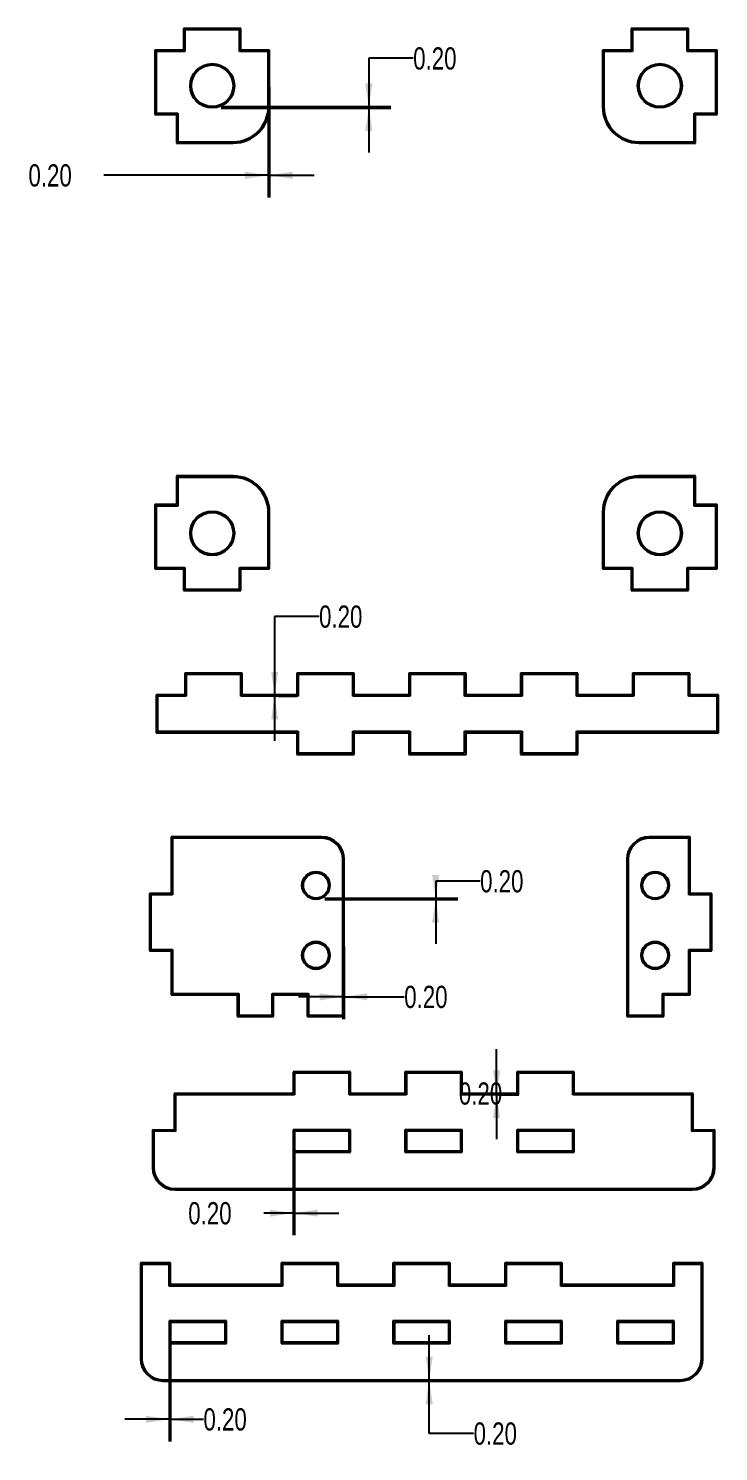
# Model space of a CAD drawing. Header units: millimetres. Extents: x 1 to 262, y 1 to 207.
# Drawn here: x 163.1 to 261.8, y 1.3 to 204.8 of the extents above; entities that cross this region are included whole.
import ezdxf

# ---------------------------------------------------------------- set-up
doc = ezdxf.new("R2010")
doc.units = ezdxf.units.MM
doc.layers.add('CUT', color=1, linetype='Continuous')
doc.layers.add('LAYER0', color=7, linetype='Continuous')
doc.styles.add('SLDTEXTSTYLE0', font='TXT', dxfattribs={"width": 0.75})
doc.dimstyles.new('SLDDIMSTYLE0', dxfattribs={"dimtxt": 3.175, "dimasz": 3.302, "dimexe": 0, "dimexo": 0.0625, "dimgap": 0.79375, "dimtad": 0, "dimtih": 1, "dimtoh": 1, "dimrnd": 1e-09, "dimzin": 4, "dimdsep": 46, "dimtxsty": 'SLDTEXTSTYLE0', "dimsah": 1, "dimcen": 0.09, "dimadec": 0, "dimazin": 1, "dimtfac": 1, "dimtmove": 0, "dimatfit": 0, "dimfxl": 1, "dimfrac": 2, "dimtolj": 1, "dimtzin": 12, "dimarcsym": 0})

# ---------------------------------------------------------------- blocks, each defined once
blk = doc.blocks.new('_D_4')
at = {"layer": 'LAYER0'}
for p, q in [((183.25, 17.06), (183.25, 2.69)), ((183.45, 17.06), (183.45, 2.69)), ((183.25, 5.87), (176.9, 5.87)), ((183.45, 5.87), (188.15, 5.87))]:
    blk.add_line(p, q, dxfattribs=at)
for points in [[(183.25, 5.87), (179.95, 6.38), (179.95, 5.36)], [(183.45, 5.87), (186.75, 5.36), (186.75, 6.38)]]:
    blk.add_solid(points, dxfattribs=at)
at = {"layer": 'LAYER0', "insert": (188.15, 7.44, 0.1), "char_height": 3.175, "attachment_point": 1, "style": 'SLDTEXTSTYLE0'}
blk.add_mtext('0.20', dxfattribs=at)
blk = doc.blocks.new('_D_5')
at = {"layer": 'LAYER0'}
for p, q in [((220.43, 11.53), (220.43, 17.88)), ((220.43, 3.85), (220.43, 11.33)), ((220.62, 11.53), (223.6, 11.53)), ((220.62, 11.33), (223.6, 11.33)), ((226.78, 3.85), (220.43, 3.85))]:
    blk.add_line(p, q, dxfattribs=at)
for points in [[(220.43, 11.53), (220.94, 14.83), (219.92, 14.83)], [(220.43, 11.33), (219.92, 8.03), (220.94, 8.03)]]:
    blk.add_solid(points, dxfattribs=at)
at = {"layer": 'LAYER0', "insert": (226.78, 5.42, 0.1), "char_height": 3.175, "attachment_point": 1, "style": 'SLDTEXTSTYLE0'}
blk.add_mtext('0.20', dxfattribs=at)
blk = doc.blocks.new('_D_6')
at = {"layer": 'LAYER0'}
for p, q in [((200.97, 44.4), (200.97, 32.18)), ((201.17, 44.4), (201.17, 32.18)), ((200.97, 35.36), (196.77, 35.36)), ((201.17, 35.36), (207.52, 35.36))]:
    blk.add_line(p, q, dxfattribs=at)
for points in [[(200.97, 35.36), (197.66, 35.86), (197.66, 34.85)], [(201.17, 35.36), (204.47, 34.85), (204.47, 35.86)]]:
    blk.add_solid(points, dxfattribs=at)
at = {"layer": 'LAYER0', "insert": (185.98, 36.93, 0.1), "char_height": 3.175, "attachment_point": 1, "style": 'SLDTEXTSTYLE0'}
blk.add_mtext('0.20', dxfattribs=at)
blk = doc.blocks.new('_D_7')
at = {"layer": 'LAYER0'}
for p, q in [((230.07, 52.47), (230.07, 58.82)), ((230.07, 52.27), (230.07, 45.92)), ((230.34, 52.47), (233.24, 52.47)), ((230.34, 52.27), (233.24, 52.27))]:
    blk.add_line(p, q, dxfattribs=at)
for points in [[(230.07, 52.47), (230.57, 55.77), (229.56, 55.77)], [(230.07, 52.27), (229.56, 48.97), (230.57, 48.97)]]:
    blk.add_solid(points, dxfattribs=at)
at = {"layer": 'LAYER0', "insert": (224.67, 54.05, 0.1), "char_height": 3.175, "attachment_point": 1, "style": 'SLDTEXTSTYLE0'}
blk.add_mtext('0.20', dxfattribs=at)
blk = doc.blocks.new('_D_8')
at = {"layer": 'LAYER0'}
for p, q in [((204.68, 120.68), (198.33, 120.68)), ((198.33, 120.68), (198.33, 109.47)), ((198.33, 109.27), (198.33, 102.92)), ((198.87, 109.47), (201.51, 109.47)), ((198.87, 109.27), (201.51, 109.27))]:
    blk.add_line(p, q, dxfattribs=at)
for points in [[(198.33, 109.47), (198.84, 112.77), (197.83, 112.77)], [(198.33, 109.27), (197.83, 105.97), (198.84, 105.97)]]:
    blk.add_solid(points, dxfattribs=at)
at = {"layer": 'LAYER0', "insert": (204.68, 122.26, 0.1), "char_height": 3.175, "attachment_point": 1, "style": 'SLDTEXTSTYLE0'}
blk.add_mtext('0.20', dxfattribs=at)
blk = doc.blocks.new('_D_11')
at = {"layer": 'LAYER0'}
for p, q in [((218.14, 200.52), (211.79, 200.52)), ((211.79, 200.52), (211.79, 193.61)), ((190.68, 193.61), (214.96, 193.61)), ((190.68, 193.41), (214.96, 193.41)), ((211.79, 193.41), (211.79, 187.06))]:
    blk.add_line(p, q, dxfattribs=at)
for points in [[(211.79, 193.61), (212.3, 196.92), (211.28, 196.92)], [(211.79, 193.41), (211.28, 190.11), (212.3, 190.11)]]:
    blk.add_solid(points, dxfattribs=at)
at = {"layer": 'LAYER0', "insert": (218.14, 202.09, 0.1), "char_height": 3.175, "attachment_point": 1, "style": 'SLDTEXTSTYLE0'}
blk.add_mtext('0.20', dxfattribs=at)
blk = doc.blocks.new('_D_12')
at = {"layer": 'LAYER0'}
for p, q in [((197.41, 196.37), (197.41, 180.61)), ((197.61, 196.37), (197.61, 180.61)), ((197.41, 183.79), (173.92, 183.79)), ((197.61, 183.79), (203.96, 183.79))]:
    blk.add_line(p, q, dxfattribs=at)
for points in [[(197.41, 183.79), (194.11, 184.3), (194.11, 183.28)], [(197.61, 183.79), (200.91, 183.28), (200.91, 184.3)]]:
    blk.add_solid(points, dxfattribs=at)
at = {"layer": 'LAYER0', "insert": (163.13, 185.36, 0.1), "char_height": 3.175, "attachment_point": 1, "style": 'SLDTEXTSTYLE0'}
blk.add_mtext('0.20', dxfattribs=at)
blk = doc.blocks.new('_D_13')
at = {"layer": 'LAYER0'}
for p, q in [((208.09, 73.45), (208.09, 63.12)), ((208.29, 73.45), (208.29, 63.12)), ((208.09, 66.3), (201.74, 66.3)), ((208.29, 66.3), (216.86, 66.3))]:
    blk.add_line(p, q, dxfattribs=at)
for points in [[(208.09, 66.3), (204.79, 66.81), (204.79, 65.79)], [(208.29, 66.3), (211.59, 65.79), (211.59, 66.81)]]:
    blk.add_solid(points, dxfattribs=at)
at = {"layer": 'LAYER0', "insert": (216.86, 67.87, 0.1), "char_height": 3.175, "attachment_point": 1, "style": 'SLDTEXTSTYLE0'}
blk.add_mtext('0.20', dxfattribs=at)
blk = doc.blocks.new('_D_14')
at = {"layer": 'LAYER0'}
for p, q in [((227.71, 82.84), (221.36, 82.84)), ((221.36, 82.84), (221.36, 80.42)), ((205.51, 80.42), (224.54, 80.42)), ((205.51, 80.22), (224.54, 80.22)), ((221.36, 80.22), (221.36, 73.87))]:
    blk.add_line(p, q, dxfattribs=at)
for points in [[(221.36, 80.42), (221.87, 83.72), (220.85, 83.72)], [(221.36, 80.22), (220.85, 76.92), (221.87, 76.92)]]:
    blk.add_solid(points, dxfattribs=at)
at = {"layer": 'LAYER0', "insert": (227.71, 84.41, 0.1), "char_height": 3.175, "attachment_point": 1, "style": 'SLDTEXTSTYLE0'}
blk.add_mtext('0.20', dxfattribs=at)

msp = doc.modelspace()

# ---------------------------------------------------------------- linework, layer by layer
at = {"color": 7, "linetype": 'Continuous', "lineweight": 15}
for p, q in [((185.509, 201.489), (185.509, 204.589)), ((193.309, 204.589), (185.509, 204.589)), ((193.309, 201.489), (193.309, 204.589)), ((249.509, 201.489), (249.509, 204.589)), ((257.309, 204.589), (249.509, 204.589)), ((257.309, 204.589), (257.309, 201.489)), ((185.509, 201.489), (181.409, 201.489)), ((181.409, 201.489), (181.409, 192.689)), ((193.309, 201.489), (197.409, 201.489)), ((197.409, 193.589), (197.409, 201.489)), ((245.409, 201.489), (249.509, 201.489)), ((245.409, 201.489), (245.409, 193.589)), ((257.309, 201.489), (261.409, 201.489)), ((261.409, 192.689), (261.409, 201.489)), ((184.509, 192.689), (181.409, 192.689)), ((184.509, 192.689), (184.509, 188.589)), ((261.409, 192.689), (258.309, 192.689)), ((258.309, 192.689), (258.309, 188.589)), ((184.509, 188.589), (192.409, 188.589)), ((250.409, 188.589), (258.309, 188.589)), ((184.509, 136.489), (184.509, 140.589)), ((192.409, 140.589), (184.509, 140.589)), ((258.309, 140.589), (250.409, 140.589)), ((258.309, 136.489), (258.309, 140.589)), ((181.409, 136.489), (184.509, 136.489)), ((181.409, 136.489), (181.409, 127.689)), ((258.309, 136.489), (261.409, 136.489)), ((261.409, 127.689), (261.409, 136.489)), ((197.409, 127.689), (197.409, 135.589)), ((245.409, 135.589), (245.409, 127.689)), ((185.509, 127.689), (181.409, 127.689)), ((185.509, 124.589), (185.509, 127.689)), ((197.409, 127.689), (193.309, 127.689)), ((193.309, 127.689), (193.309, 124.589)), ((249.509, 127.689), (245.409, 127.689)), ((249.509, 127.689), (249.509, 124.589)), ((257.309, 127.689), (261.409, 127.689)), ((257.309, 127.689), (257.309, 124.589)), ((185.509, 124.589), (193.309, 124.589)), ((249.509, 124.589), (257.309, 124.589)), ((185.7, 109.272), (185.7, 112.372)), ((193.5, 112.372), (185.7, 112.372)), ((193.5, 112.372), (193.5, 109.272)), ((201.7, 109.272), (201.7, 112.372)), ((209.5, 112.372), (201.7, 112.372)), ((209.5, 112.372), (209.5, 109.272)), ((217.7, 109.272), (217.7, 112.372)), ((225.5, 112.372), (217.7, 112.372)), ((225.5, 112.372), (225.5, 109.272)), ((233.7, 109.272), (233.7, 112.372)), ((241.5, 112.372), (233.7, 112.372)), ((241.5, 112.372), (241.5, 109.272)), ((249.7, 109.272), (249.7, 112.372)), ((257.5, 112.372), (249.7, 112.372)), ((257.5, 112.372), (257.5, 109.272)), ((181.6, 109.272), (181.6, 104.272)), ((181.6, 109.272), (185.7, 109.272)), ((193.5, 109.272), (201.7, 109.272)), ((209.5, 109.272), (217.7, 109.272)), ((225.5, 109.272), (233.7, 109.272)), ((241.5, 109.272), (249.7, 109.272)), ((257.5, 109.272), (261.6, 109.272)), ((261.6, 104.272), (261.6, 109.272)), ((201.7, 104.272), (181.6, 104.272)), ((201.7, 101.172), (201.7, 104.272)), ((217.7, 104.272), (209.5, 104.272)), ((209.5, 104.272), (209.5, 101.172)), ((217.7, 101.172), (217.7, 104.272)), ((233.7, 104.272), (225.5, 104.272)), ((225.5, 104.272), (225.5, 101.172)), ((233.7, 101.172), (233.7, 104.272)), ((261.6, 104.272), (241.5, 104.272)), ((241.5, 104.272), (241.5, 101.172)), ((201.7, 101.172), (209.5, 101.172)), ((217.7, 101.172), (225.5, 101.172)), ((233.7, 101.172), (241.5, 101.172)), ((183.739, 80.872), (183.739, 88.972)), ((205.089, 88.972), (183.739, 88.972)), ((257.539, 88.972), (251.889, 88.972)), ((257.539, 88.972), (257.539, 80.872)), ((208.089, 63.672), (208.089, 85.972)), ((248.889, 85.972), (248.889, 63.672)), ((183.739, 80.872), (180.639, 80.872)), ((180.639, 80.872), (180.639, 73.072)), ((257.539, 80.872), (260.639, 80.872)), ((260.639, 73.072), (260.639, 80.872)), ((183.739, 73.072), (180.639, 73.072)), ((183.739, 66.772), (183.739, 73.072)), ((260.639, 73.072), (257.539, 73.072)), ((257.539, 73.072), (257.539, 66.772)), ((193.189, 66.772), (183.739, 66.772)), ((193.189, 66.772), (193.189, 63.672)), ((203.189, 66.772), (197.989, 66.772)), ((197.989, 66.772), (197.989, 63.672)), ((203.189, 66.772), (203.189, 63.672)), ((257.539, 66.772), (253.789, 66.772)), ((253.789, 66.772), (253.789, 63.672)), ((193.189, 63.672), (197.989, 63.672)), ((203.189, 63.672), (208.089, 63.672)), ((248.889, 63.672), (253.789, 63.672)), ((201.166, 52.273), (201.166, 55.373)), ((208.966, 55.373), (201.166, 55.373)), ((208.966, 55.373), (208.966, 52.273)), ((217.166, 52.273), (217.166, 55.373)), ((224.966, 55.373), (217.166, 55.373)), ((224.966, 55.373), (224.966, 52.273)), ((233.166, 52.273), (233.166, 55.373)), ((240.966, 55.373), (233.166, 55.373)), ((240.966, 55.373), (240.966, 52.273)), ((184.166, 47.021), (184.166, 52.273)), ((184.166, 52.273), (201.166, 52.273)), ((208.966, 52.273), (217.166, 52.273)), ((224.966, 52.273), (233.166, 52.273)), ((240.966, 52.273), (257.966, 52.273)), ((257.966, 52.273), (257.966, 47.021)), ((181.066, 47.073), (184.166, 47.021)), ((181.066, 47.073), (181.066, 41.873)), ((200.966, 47.273), (200.966, 44.073)), ((209.166, 47.273), (200.966, 47.273)), ((209.166, 44.073), (209.166, 47.273)), ((216.966, 47.273), (216.966, 44.073)), ((225.166, 47.273), (216.966, 47.273)), ((225.166, 44.073), (225.166, 47.273)), ((241.166, 47.273), (232.966, 47.273)), ((232.966, 47.273), (232.966, 44.073)), ((241.166, 44.073), (241.166, 47.273)), ((257.966, 47.021), (261.066, 47.073)), ((261.066, 41.873), (261.066, 47.073)), ((200.966, 44.073), (209.166, 44.073)), ((216.966, 44.073), (225.166, 44.073)), ((232.966, 44.073), (241.166, 44.073)), ((184.066, 38.873), (258.066, 38.873)), ((179.35, 28.031), (179.35, 14.531)), ((183.25, 28.031), (179.35, 28.031)), ((183.25, 28.031), (183.25, 24.931)), ((199.45, 24.931), (199.45, 28.031)), ((207.25, 28.031), (199.45, 28.031)), ((207.25, 28.031), (207.25, 24.931)), ((215.45, 24.931), (215.45, 28.031)), ((223.25, 28.031), (215.45, 28.031)), ((223.25, 28.031), (223.25, 24.931)), ((231.45, 24.931), (231.45, 28.031)), ((239.25, 28.031), (231.45, 28.031)), ((239.25, 28.031), (239.25, 24.931)), ((255.45, 24.931), (255.45, 28.031)), ((259.35, 28.031), (255.45, 28.031)), ((259.35, 14.531), (259.35, 28.031)), ((183.25, 24.931), (199.45, 24.931)), ((207.25, 24.931), (215.45, 24.931)), ((223.25, 24.931), (231.45, 24.931)), ((239.25, 24.931), (255.45, 24.931)), ((191.45, 19.931), (183.25, 19.931)), ((183.25, 19.931), (183.25, 16.731)), ((191.45, 16.731), (191.45, 19.931)), ((199.25, 19.931), (199.25, 16.731)), ((207.45, 19.931), (199.25, 19.931)), ((207.45, 16.731), (207.45, 19.931)), ((215.25, 19.931), (215.25, 16.731)), ((223.45, 19.931), (215.25, 19.931)), ((223.45, 16.731), (223.45, 19.931)), ((239.45, 19.931), (231.25, 19.931)), ((231.25, 19.931), (231.25, 16.731)), ((239.45, 16.731), (239.45, 19.931)), ((247.25, 19.931), (247.25, 16.731)), ((255.45, 19.931), (247.25, 19.931)), ((255.45, 16.731), (255.45, 19.931)), ((183.25, 16.731), (191.45, 16.731)), ((199.25, 16.731), (207.45, 16.731)), ((215.25, 16.731), (223.45, 16.731)), ((231.25, 16.731), (239.45, 16.731)), ((247.25, 16.731), (255.45, 16.731)), ((182.35, 11.531), (256.35, 11.531))]:
    msp.add_line(p, q, dxfattribs=at)
for centre, radius in [((189.409, 196.589), 3.175), ((253.409, 196.589), 3.175), ((189.409, 132.589), 3.175), ((253.409, 132.589), 3.175), ((204.239, 82.222), 2), ((252.739, 82.222), 2), ((204.239, 72.222), 2), ((252.739, 72.222), 2)]:
    msp.add_circle(centre, radius, dxfattribs=at)
for centre, radius, start, end in [((192.409, 193.589), 5, 270, 0), ((250.409, 193.589), 5, 180, 270), ((192.409, 135.589), 5, 0, 90), ((250.409, 135.589), 5, 90, 180), ((205.089, 85.972), 3, 0, 90), ((251.889, 85.972), 3, 90, 180), ((184.066, 41.873), 3, 180, 270), ((258.066, 41.873), 3, 270, 0), ((182.35, 14.531), 3, 180, 270), ((256.35, 14.531), 3, 270, 0)]:
    msp.add_arc(centre, radius, start, end, dxfattribs=at)
at = {"layer": 'CUT'}
for p, q in [((193.509, 204.789), (185.309, 204.789)), ((185.309, 204.789), (185.309, 201.689)), ((193.509, 201.689), (193.509, 204.789)), ((257.509, 204.789), (249.309, 204.789)), ((249.309, 204.789), (249.309, 201.689)), ((257.509, 201.689), (257.509, 204.789)), ((185.309, 201.689), (181.209, 201.689)), ((181.209, 201.689), (181.209, 192.489)), ((197.609, 201.689), (193.509, 201.689)), ((197.609, 193.589), (197.609, 201.689)), ((245.209, 201.689), (245.209, 193.589)), ((249.309, 201.689), (245.209, 201.689)), ((261.609, 201.689), (257.509, 201.689)), ((261.609, 192.489), (261.609, 201.689)), ((181.209, 192.489), (184.309, 192.489)), ((184.309, 192.489), (184.309, 188.389)), ((258.509, 188.389), (258.509, 192.489)), ((258.509, 192.489), (261.609, 192.489)), ((184.309, 188.389), (192.409, 188.389)), ((250.409, 188.389), (258.509, 188.389)), ((192.409, 140.789), (184.309, 140.789)), ((184.309, 140.789), (184.309, 136.689)), ((258.509, 140.789), (250.409, 140.789)), ((258.509, 136.689), (258.509, 140.789)), ((184.309, 136.689), (181.209, 136.689)), ((181.209, 136.689), (181.209, 127.489)), ((261.609, 136.689), (258.509, 136.689)), ((261.609, 127.489), (261.609, 136.689)), ((197.609, 127.489), (197.609, 135.589)), ((245.209, 135.589), (245.209, 127.489)), ((181.209, 127.489), (185.309, 127.489)), ((185.309, 127.489), (185.309, 124.389)), ((193.509, 127.489), (197.609, 127.489)), ((193.509, 124.389), (193.509, 127.489)), ((245.209, 127.489), (249.309, 127.489)), ((249.309, 127.489), (249.309, 124.389)), ((257.509, 124.389), (257.509, 127.489)), ((257.509, 127.489), (261.609, 127.489)), ((185.309, 124.389), (193.509, 124.389)), ((249.309, 124.389), (257.509, 124.389)), ((193.7, 112.572), (185.5, 112.572)), ((185.5, 112.572), (185.5, 109.472)), ((193.7, 109.472), (193.7, 112.572)), ((209.7, 112.572), (201.5, 112.572)), ((201.5, 112.572), (201.5, 109.472)), ((209.7, 109.472), (209.7, 112.572)), ((225.7, 112.572), (217.5, 112.572)), ((217.5, 112.572), (217.5, 109.472)), ((225.7, 109.472), (225.7, 112.572)), ((241.7, 112.572), (233.5, 112.572)), ((233.5, 112.572), (233.5, 109.472)), ((241.7, 109.472), (241.7, 112.572)), ((257.7, 112.572), (249.5, 112.572)), ((249.5, 112.572), (249.5, 109.472)), ((257.7, 109.472), (257.7, 112.572)), ((185.5, 109.472), (181.4, 109.472)), ((181.4, 109.472), (181.4, 104.072)), ((201.5, 109.472), (193.7, 109.472)), ((217.5, 109.472), (209.7, 109.472)), ((233.5, 109.472), (225.7, 109.472)), ((249.5, 109.472), (241.7, 109.472)), ((261.8, 109.472), (257.7, 109.472)), ((261.8, 104.072), (261.8, 109.472)), ((181.4, 104.072), (201.5, 104.072)), ((201.5, 104.072), (201.5, 100.972)), ((209.7, 100.972), (209.7, 104.072)), ((209.7, 104.072), (217.5, 104.072)), ((217.5, 104.072), (217.5, 100.972)), ((225.7, 100.972), (225.7, 104.072)), ((225.7, 104.072), (233.5, 104.072)), ((233.5, 104.072), (233.5, 100.972)), ((241.7, 100.972), (241.7, 104.072)), ((241.7, 104.072), (261.8, 104.072)), ((201.5, 100.972), (209.7, 100.972)), ((217.5, 100.972), (225.7, 100.972)), ((233.5, 100.972), (241.7, 100.972)), ((205.089, 89.172), (183.539, 89.172)), ((183.539, 89.172), (183.539, 81.072)), ((257.739, 89.172), (251.889, 89.172)), ((257.739, 81.072), (257.739, 89.172)), ((208.289, 63.472), (208.289, 85.972)), ((248.689, 85.972), (248.689, 63.472)), ((183.539, 81.072), (180.439, 81.072)), ((180.439, 81.072), (180.439, 72.872)), ((260.839, 81.072), (257.739, 81.072)), ((260.839, 72.872), (260.839, 81.072)), ((180.439, 72.872), (183.539, 72.872)), ((183.539, 72.872), (183.539, 66.572)), ((257.739, 66.572), (257.739, 72.872)), ((257.739, 72.872), (260.839, 72.872)), ((183.539, 66.572), (192.989, 66.572)), ((192.989, 66.572), (192.989, 63.472)), ((198.189, 63.472), (198.189, 66.572)), ((198.189, 66.572), (202.989, 66.572)), ((202.989, 66.572), (202.989, 63.472)), ((253.989, 63.472), (253.989, 66.572)), ((253.989, 66.572), (257.739, 66.572)), ((192.989, 63.472), (198.189, 63.472)), ((202.989, 63.472), (208.289, 63.472)), ((248.689, 63.472), (253.989, 63.472)), ((209.166, 55.573), (200.966, 55.573)), ((200.966, 55.573), (200.966, 52.473)), ((209.166, 52.473), (209.166, 55.573)), ((225.166, 55.573), (216.966, 55.573)), ((216.966, 55.573), (216.966, 52.473)), ((225.166, 52.473), (225.166, 55.573)), ((241.166, 55.573), (232.966, 55.573)), ((232.966, 55.573), (232.966, 52.473)), ((241.166, 52.473), (241.166, 55.573)), ((200.966, 52.473), (183.966, 52.473)), ((183.966, 52.473), (183.966, 47.225)), ((216.966, 52.473), (209.166, 52.473)), ((232.966, 52.473), (225.166, 52.473)), ((258.166, 52.473), (241.166, 52.473)), ((258.166, 47.225), (258.166, 52.473)), ((183.966, 47.225), (180.866, 47.276)), ((180.866, 47.276), (180.866, 41.873)), ((201.166, 47.073), (201.166, 44.273)), ((208.966, 47.073), (201.166, 47.073)), ((208.966, 44.273), (208.966, 47.073)), ((217.166, 47.073), (217.166, 44.273)), ((224.966, 47.073), (217.166, 47.073)), ((224.966, 44.273), (224.966, 47.073)), ((233.166, 47.073), (233.166, 44.273)), ((240.966, 47.073), (233.166, 47.073)), ((240.966, 44.273), (240.966, 47.073)), ((261.266, 47.276), (258.166, 47.225)), ((261.266, 41.873), (261.266, 47.276)), ((201.166, 44.273), (208.966, 44.273)), ((217.166, 44.273), (224.966, 44.273)), ((233.166, 44.273), (240.966, 44.273)), ((184.066, 38.673), (258.066, 38.673)), ((183.45, 28.231), (179.15, 28.231)), ((179.15, 28.231), (179.15, 14.531)), ((183.45, 25.131), (183.45, 28.231)), ((207.45, 28.231), (199.25, 28.231)), ((199.25, 28.231), (199.25, 25.131)), ((207.45, 25.131), (207.45, 28.231)), ((223.45, 28.231), (215.25, 28.231)), ((215.25, 28.231), (215.25, 25.131)), ((223.45, 25.131), (223.45, 28.231)), ((239.45, 28.231), (231.25, 28.231)), ((231.25, 28.231), (231.25, 25.131)), ((239.45, 25.131), (239.45, 28.231)), ((259.55, 28.231), (255.25, 28.231)), ((255.25, 28.231), (255.25, 25.131)), ((259.55, 14.531), (259.55, 28.231)), ((199.25, 25.131), (183.45, 25.131)), ((215.25, 25.131), (207.45, 25.131)), ((231.25, 25.131), (223.45, 25.131)), ((255.25, 25.131), (239.45, 25.131)), ((183.45, 19.731), (183.45, 16.931)), ((191.25, 19.731), (183.45, 19.731)), ((191.25, 16.931), (191.25, 19.731)), ((199.45, 19.731), (199.45, 16.931)), ((207.25, 19.731), (199.45, 19.731)), ((207.25, 16.931), (207.25, 19.731)), ((215.45, 19.731), (215.45, 16.931)), ((223.25, 19.731), (215.45, 19.731)), ((223.25, 16.931), (223.25, 19.731)), ((239.25, 19.731), (231.45, 19.731)), ((231.45, 19.731), (231.45, 16.931)), ((239.25, 16.931), (239.25, 19.731)), ((247.45, 19.731), (247.45, 16.931)), ((255.25, 19.731), (247.45, 19.731)), ((255.25, 16.931), (255.25, 19.731)), ((183.45, 16.931), (191.25, 16.931)), ((199.45, 16.931), (207.25, 16.931)), ((215.45, 16.931), (223.25, 16.931)), ((231.45, 16.931), (239.25, 16.931)), ((247.45, 16.931), (255.25, 16.931)), ((182.35, 11.331), (256.35, 11.331))]:
    msp.add_line(p, q, dxfattribs=at)
for centre, radius in [((189.409, 196.589), 2.975), ((253.409, 196.589), 2.975), ((189.409, 132.589), 2.975), ((253.409, 132.589), 2.975), ((204.239, 82.222), 1.8), ((252.739, 82.222), 1.8), ((204.239, 72.222), 1.8), ((252.739, 72.222), 1.8)]:
    msp.add_circle(centre, radius, dxfattribs=at)
for centre, radius, start, end in [((192.409, 193.589), 5.2, 270, 0), ((250.409, 193.589), 5.2, 180, 270), ((192.409, 135.589), 5.2, 0, 90), ((250.409, 135.589), 5.2, 90, 180), ((205.089, 85.972), 3.2, 0, 90), ((251.889, 85.972), 3.2, 90, 180), ((184.066, 41.873), 3.2, 180, 270), ((258.066, 41.873), 3.2, 270, 0), ((182.35, 14.531), 3.2, 180, 270), ((256.35, 14.531), 3.2, 270, 0)]:
    msp.add_arc(centre, radius, start, end, dxfattribs=at)
at = {"layer": 'LAYER0'}
for p, q in [((193.309, 204.589), (185.509, 204.589)), ((185.509, 204.589), (185.509, 201.489)), ((193.309, 201.489), (193.309, 204.589)), ((257.309, 204.589), (249.509, 204.589)), ((249.509, 204.589), (249.509, 201.489)), ((257.309, 201.489), (257.309, 204.589)), ((181.409, 201.489), (181.409, 192.689)), ((185.509, 201.489), (181.409, 201.489)), ((197.409, 201.489), (193.309, 201.489)), ((197.409, 193.589), (197.409, 201.489)), ((249.509, 201.489), (245.409, 201.489)), ((245.409, 201.489), (245.409, 193.589)), ((261.409, 201.489), (257.309, 201.489)), ((261.409, 192.689), (261.409, 201.489)), ((181.409, 192.689), (184.509, 192.689)), ((184.509, 192.689), (184.509, 188.589)), ((258.309, 188.589), (258.309, 192.689)), ((258.309, 192.689), (261.409, 192.689)), ((184.509, 188.589), (192.409, 188.589)), ((250.409, 188.589), (258.309, 188.589)), ((192.409, 140.589), (184.509, 140.589)), ((184.509, 140.589), (184.509, 136.489)), ((258.309, 140.589), (250.409, 140.589)), ((258.309, 136.489), (258.309, 140.589)), ((184.509, 136.489), (181.409, 136.489)), ((181.409, 136.489), (181.409, 127.689)), ((261.409, 136.489), (258.309, 136.489)), ((261.409, 127.689), (261.409, 136.489)), ((197.409, 127.689), (197.409, 135.589)), ((245.409, 135.589), (245.409, 127.689)), ((181.409, 127.689), (185.509, 127.689)), ((185.509, 127.689), (185.509, 124.589)), ((193.309, 124.589), (193.309, 127.689)), ((193.309, 127.689), (197.409, 127.689)), ((245.409, 127.689), (249.509, 127.689)), ((249.509, 127.689), (249.509, 124.589)), ((257.309, 124.589), (257.309, 127.689)), ((257.309, 127.689), (261.409, 127.689)), ((185.509, 124.589), (193.309, 124.589)), ((249.509, 124.589), (257.309, 124.589)), ((193.5, 112.372), (185.7, 112.372)), ((185.7, 112.372), (185.7, 109.272)), ((193.5, 109.272), (193.5, 112.372)), ((209.5, 112.372), (201.7, 112.372)), ((201.7, 112.372), (201.7, 109.272)), ((209.5, 109.272), (209.5, 112.372)), ((225.5, 112.372), (217.7, 112.372)), ((217.7, 112.372), (217.7, 109.272)), ((225.5, 109.272), (225.5, 112.372)), ((241.5, 112.372), (233.7, 112.372)), ((233.7, 112.372), (233.7, 109.272)), ((241.5, 109.272), (241.5, 112.372)), ((257.5, 112.372), (249.7, 112.372)), ((249.7, 112.372), (249.7, 109.272)), ((257.5, 109.272), (257.5, 112.372)), ((185.7, 109.272), (181.6, 109.272)), ((181.6, 109.272), (181.6, 104.272)), ((201.7, 109.272), (193.5, 109.272)), ((217.7, 109.272), (209.5, 109.272)), ((233.7, 109.272), (225.5, 109.272)), ((249.7, 109.272), (241.5, 109.272)), ((261.6, 109.272), (257.5, 109.272)), ((261.6, 104.272), (261.6, 109.272)), ((181.6, 104.272), (201.7, 104.272)), ((201.7, 104.272), (201.7, 101.172)), ((209.5, 101.172), (209.5, 104.272)), ((209.5, 104.272), (217.7, 104.272)), ((217.7, 104.272), (217.7, 101.172)), ((225.5, 101.172), (225.5, 104.272)), ((225.5, 104.272), (233.7, 104.272)), ((233.7, 104.272), (233.7, 101.172)), ((241.5, 101.172), (241.5, 104.272)), ((241.5, 104.272), (261.6, 104.272)), ((201.7, 101.172), (209.5, 101.172)), ((217.7, 101.172), (225.5, 101.172)), ((233.7, 101.172), (241.5, 101.172)), ((205.089, 88.972), (183.739, 88.972)), ((183.739, 88.972), (183.739, 80.872)), ((257.539, 88.972), (251.889, 88.972)), ((257.539, 80.872), (257.539, 88.972)), ((208.089, 63.672), (208.089, 85.972)), ((248.889, 85.972), (248.889, 63.672)), ((183.739, 80.872), (180.639, 80.872)), ((180.639, 80.872), (180.639, 73.072)), ((260.639, 80.872), (257.539, 80.872)), ((260.639, 73.072), (260.639, 80.872)), ((180.639, 73.072), (183.739, 73.072)), ((183.739, 73.072), (183.739, 66.772)), ((257.539, 66.772), (257.539, 73.072)), ((257.539, 73.072), (260.639, 73.072)), ((183.739, 66.772), (193.189, 66.772)), ((193.189, 66.772), (193.189, 63.672)), ((197.989, 63.672), (197.989, 66.772)), ((197.989, 66.772), (203.189, 66.772)), ((203.189, 66.772), (203.189, 63.672)), ((253.789, 63.672), (253.789, 66.772)), ((253.789, 66.772), (257.539, 66.772)), ((193.189, 63.672), (197.989, 63.672)), ((203.189, 63.672), (208.089, 63.672)), ((248.889, 63.672), (253.789, 63.672)), ((208.966, 55.373), (201.166, 55.373)), ((201.166, 55.373), (201.166, 52.273)), ((208.966, 52.273), (208.966, 55.373)), ((224.966, 55.373), (217.166, 55.373)), ((217.166, 55.373), (217.166, 52.273)), ((224.966, 52.273), (224.966, 55.373)), ((240.966, 55.373), (233.166, 55.373)), ((233.166, 55.373), (233.166, 52.273)), ((240.966, 52.273), (240.966, 55.373)), ((201.166, 52.273), (184.166, 52.273)), ((184.166, 52.273), (184.166, 47.021)), ((217.166, 52.273), (208.966, 52.273)), ((233.166, 52.273), (224.966, 52.273)), ((257.966, 52.273), (240.966, 52.273)), ((257.966, 47.021), (257.966, 52.273)), ((184.166, 47.021), (181.066, 47.073)), ((181.066, 47.073), (181.066, 41.873)), ((209.166, 47.273), (200.966, 47.273)), ((200.966, 47.273), (200.966, 44.073)), ((209.166, 44.073), (209.166, 47.273)), ((216.966, 47.273), (216.966, 44.073)), ((225.166, 47.273), (216.966, 47.273)), ((225.166, 44.073), (225.166, 47.273)), ((232.966, 47.273), (232.966, 44.073)), ((241.166, 47.273), (232.966, 47.273)), ((241.166, 44.073), (241.166, 47.273)), ((261.066, 47.073), (257.966, 47.021)), ((261.066, 41.873), (261.066, 47.073)), ((200.966, 44.073), (209.166, 44.073)), ((216.966, 44.073), (225.166, 44.073)), ((232.966, 44.073), (241.166, 44.073)), ((184.066, 38.873), (258.066, 38.873)), ((183.25, 28.031), (179.35, 28.031)), ((179.35, 28.031), (179.35, 14.531)), ((183.25, 24.931), (183.25, 28.031)), ((207.25, 28.031), (199.45, 28.031)), ((199.45, 28.031), (199.45, 24.931)), ((207.25, 24.931), (207.25, 28.031)), ((223.25, 28.031), (215.45, 28.031)), ((215.45, 28.031), (215.45, 24.931)), ((223.25, 24.931), (223.25, 28.031)), ((239.25, 28.031), (231.45, 28.031)), ((231.45, 28.031), (231.45, 24.931)), ((239.25, 24.931), (239.25, 28.031)), ((259.35, 28.031), (255.45, 28.031)), ((255.45, 28.031), (255.45, 24.931)), ((259.35, 14.531), (259.35, 28.031)), ((199.45, 24.931), (183.25, 24.931)), ((215.45, 24.931), (207.25, 24.931)), ((231.45, 24.931), (223.25, 24.931)), ((255.45, 24.931), (239.25, 24.931)), ((183.25, 19.931), (183.25, 16.731)), ((191.45, 19.931), (183.25, 19.931)), ((191.45, 16.731), (191.45, 19.931)), ((199.25, 19.931), (199.25, 16.731)), ((207.45, 19.931), (199.25, 19.931)), ((207.45, 16.731), (207.45, 19.931)), ((215.25, 19.931), (215.25, 16.731)), ((223.45, 19.931), (215.25, 19.931)), ((223.45, 16.731), (223.45, 19.931)), ((239.45, 19.931), (231.25, 19.931)), ((231.25, 19.931), (231.25, 16.731)), ((239.45, 16.731), (239.45, 19.931)), ((247.25, 19.931), (247.25, 16.731)), ((255.45, 19.931), (247.25, 19.931)), ((255.45, 16.731), (255.45, 19.931)), ((183.25, 16.731), (191.45, 16.731)), ((199.25, 16.731), (207.45, 16.731)), ((215.25, 16.731), (223.45, 16.731)), ((231.25, 16.731), (239.45, 16.731)), ((247.25, 16.731), (255.45, 16.731)), ((182.35, 11.531), (256.35, 11.531))]:
    msp.add_line(p, q, dxfattribs=at)
for centre, radius in [((189.409, 196.589), 3.175), ((253.409, 196.589), 3.175), ((189.409, 132.589), 3.175), ((253.409, 132.589), 3.175), ((204.239, 82.222), 2), ((252.739, 82.222), 2), ((204.239, 72.222), 2), ((252.739, 72.222), 2)]:
    msp.add_circle(centre, radius, dxfattribs=at)
for centre, radius, start, end in [((192.409, 193.589), 5, 270, 0), ((250.409, 193.589), 5, 180, 270), ((192.409, 135.589), 5, 0, 90), ((250.409, 135.589), 5, 90, 180), ((205.089, 85.972), 3, 0, 90), ((251.889, 85.972), 3, 90, 180), ((184.066, 41.873), 3, 180, 270), ((258.066, 41.873), 3, 270, 0), ((182.35, 14.531), 3, 180, 270), ((256.35, 14.531), 3, 270, 0)]:
    msp.add_arc(centre, radius, start, end, dxfattribs=at)

# ---------------------------------------------------------------- dimensions: what is measured, and where the dimension line sits
for base, p1, p2, picture, middle in [((211.79, 193.414), (189.409, 193.614), (189.409, 193.414), '_D_11', (211.79, 200.521)), ((198.334, 109.272), (197.6, 109.472), (197.6, 109.272), '_D_8', (198.334, 120.685)), ((221.36, 80.222), (204.239, 80.422), (204.239, 80.222), '_D_14', (221.36, 82.84)), ((230.066, 52.273), (229.066, 52.473), (229.066, 52.273), '_D_7', (230.066, 52.473)), ((220.428, 11.531), (219.35, 11.331), (219.35, 11.531), '_D_5', (220.428, 3.852))]:
    dim = msp.add_linear_dim(base=base, p1=p1, p2=p2, angle=90, dimstyle='SLDDIMSTYLE0', dxfattribs=at)
    dim.commit()
    dim.dimension.update_dxf_attribs({"geometry": picture, "text_midpoint": middle, "dimtype": 160})
for base, p1, p2, picture, middle in [((197.409, 183.79), (197.609, 197.639), (197.409, 197.639), '_D_12', (168.528, 183.79)), ((208.089, 66.297), (208.289, 74.722), (208.089, 74.722), '_D_13', (222.255, 66.297)), ((200.966, 35.355), (201.166, 45.673), (200.966, 45.673), '_D_6', (191.375, 35.355)), ((183.25, 5.87), (183.45, 18.331), (183.25, 18.331), '_D_4', (193.549, 5.87))]:
    dim = msp.add_linear_dim(base=base, p1=p1, p2=p2, dimstyle='SLDDIMSTYLE0', dxfattribs=at)
    dim.commit()
    dim.dimension.update_dxf_attribs({"geometry": picture, "text_midpoint": middle, "dimtype": 160})

doc.saveas('drawing.dxf')
